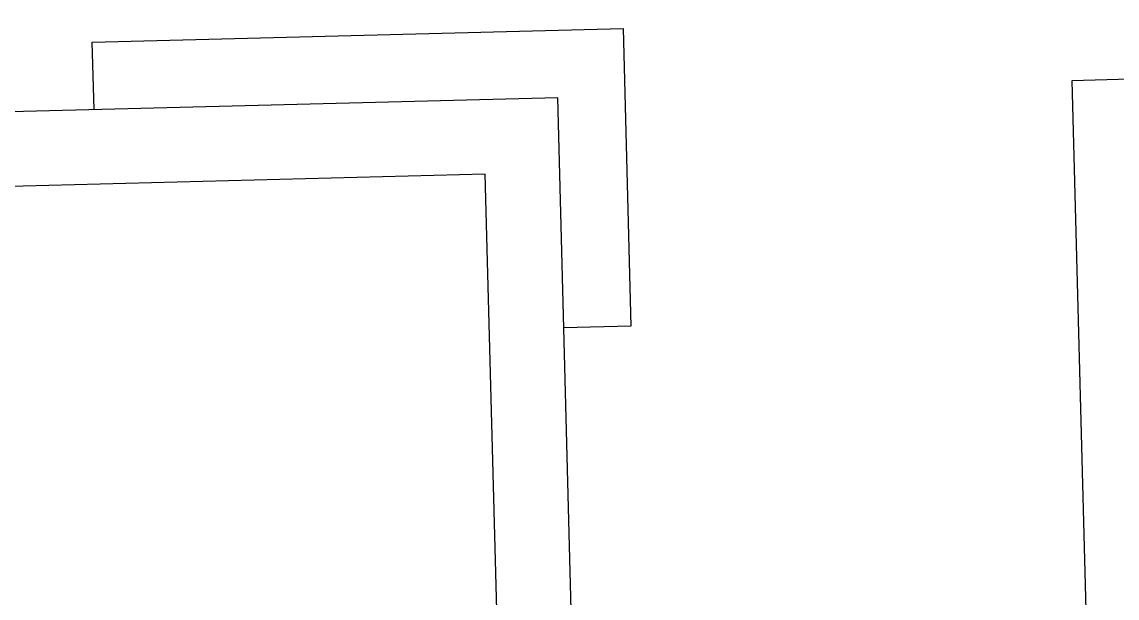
# Model space of a CAD drawing. Extents: x 302512 to 1034855, y -184136 to 410364.
# Drawn here: x 542883 to 548761, y -27567 to -24472 of the extents above; entities that cross this region are included whole.
import ezdxf

# ---------------------------------------------------------------- set-up
doc = ezdxf.new("R2010")
doc.units = 0
doc.header["$MEASUREMENT"] = 0
for name, color, linetype in [('WALL', 4, 'Continuous'), ('WZ', 2, 'Continuous'), ('环境', 8, 'Continuous')]:
    doc.layers.add(name, color=color, linetype=linetype)

# ---------------------------------------------------------------- blocks, each defined once
blk = doc.blocks.new('A$C1DC86410')
at = {"layer": 'WZ'}
for p, q in [((14100.23163580894, 14919.89505699277), (20940.23163580894, 14919.89505699277)), ((20940.23163580894, 14919.89505699277), (20940.23163580894, 9419.89505699277))]:
    blk.add_line(p, q, dxfattribs=at)
blk = doc.blocks.new('A$C7F351EC2')
at = {"layer": 'WZ'}
for p, q in [((23840.26016783714, 23801.46785659343), (2002.429964840412, 23232.76760366559)), ((23931.79722899199, 20305.8085211888), (23840.26016783714, 23801.46785659343)), ((23450.86651092768, 23391.19166234881), (2413.363655090332, 22843.33351508528)), ((23542.40507829189, 19895.47481187433), (23450.86651092768, 23391.19166234881))]:
    blk.add_line(p, q, dxfattribs=at)
blk.add_lwpolyline([(21351.040566504, 23739.06974756718), (21341.6074693203, 24099.30519430339), (24190.63084554672, 24173.90949698538), (24232.51396280527, 22574.45777702332), (23872.63732582331, 22565.03407563269)], dxfattribs=at)

msp = doc.modelspace()

# ---------------------------------------------------------------- hatches: boundary and pattern name
at = {"layer": '环境'}
h = msp.add_hatch(dxfattribs=at)
h.set_pattern_fill('ANGLE,_O', color=256, scale=3000)
h.set_pattern_definition([(0, (-609984.0939585507, -119640.7769003473), (0, 825.0000000000001), [600, -225]), (90, (-609984.0939585507, -119640.7769003473), (-825.0000000000001, 5.051501209517306e-14), [600, -225])])
edge = h.paths.add_edge_path()
edge.add_arc((456452.5202698254, -20483.03600952902), 5999.999999882882, 82.90610739022549, 136.7172286932041, ccw=False)
edge.add_arc((529230.5564035431, 564349.7677956127), 583343.7460008563, 262.9064421242585, 271.3139044814773)
edge.add_arc((556282.2267406606, -32330.84227312566), 19209.61674449953, 135.390996447, 143.8505578282533)
edge.add_arc((523139.7908070374, 498264.9605886798), 519563.4119421407, 267.02239156334633, 271.9446668256243, ccw=False)
edge.add_line((496150.7153754483, -20596.9948833962), (452084.6465785343, -16369.43911441136))
edge = h.paths.add_edge_path()
edge.add_arc((557649.2972619648, -28887.4074915247), 12195.37604413375, 122.3331244259789, 138.4177400750413, ccw=False)
edge.add_line((551126.7109780756, -18582.89076209709), (563157.0100887832, -18006.58508349324))
edge.add_arc((576761.7066860453, 6333.997658741195), 27884.61471376488, 240.7978392002225, 252.5319908396245)
edge.add_arc((-697884.8105419346, 47187662.48797935), 47224907.05095948, 271.5129119605803, 271.53649819632426, ccw=False)
edge.add_line((548957.8885803409, -20781.98179117788), (548527.1118179576, -20793.40171051768))
edge = h.paths.add_edge_path()
edge.add_line((626586.9758837472, -14296.28622386651), (626866.4842934804, -14065.55741847632))
edge.add_arc((622239.3367429655, -17885.17854441365), 5999.99999999521, 39.53901633858169, 100.4383675919696)
edge.add_arc((577050.392796655, 207323.149270234), 223698.033626444, 274.291430304433, 281.3702984552263, ccw=False)
edge.add_arc((576761.7066861086, 6333.997658622451), 27884.61471362988, 294.3952189639236, 307.6369724271134, ccw=False)
edge.add_arc((-3202813.969650181, 30587041.36929663), 30840004.67889177, 277.0611024603429, 277.11889753257)
edge.add_line((619149.7247513805, -15221.32666661206), (626586.9758837472, -14296.28622386654))
at = {"layer": '环境', "ltscale": 100}
h = msp.add_hatch(dxfattribs=at)
h.set_pattern_fill('HONEY', color=256, scale=3000, style=0)
h.set_pattern_definition([(0, (-609984.0939585507, -119640.7769003473), (562.5, 324.759525), [375, -750]), (120, (-609984.0939585507, -119640.7769003473), (-562.4999987709674, 324.7595271287468), [374.9999999999996, -749.9999999999992]), (59.99999999999999, (-609984.0939585507, -119640.7769003473), (1.229032667304786e-06, 649.5190521287468), [-750, 375])])
edge = h.paths.add_edge_path()
edge.add_arc((394105.6521317352, -16293.81311924907), 180621.7542370796, 327.83170792848136, 354.75461436961865, ccw=False)
edge.add_line((546999.7877829333, -112458.2628247042), (552209.5925395738, -115900.6930616726))
edge.add_arc((387448.2577159884, -14579.50140914298), 193422.5460765581, 328.4102579383606, 354.6584170572519)
edge.add_line((580030.8464914733, -32585.82894339506), (573971.0154771488, -32806.5104247267))
edge = h.paths.add_edge_path()
edge.add_arc((576614.9851533773, 8182.863560873782), 29734.81008803826, 266.7537576211218, 278.3957528109998)
edge.add_line((580956.5557332702, -21233.28329542791), (580552.8036330203, -27077.59078552711))
edge.add_line((580552.8036330203, -27077.59078552714), (574511.830094286, -27314.18893021712))
edge.add_line((574511.830094286, -27314.18893021706), (574931.1828429548, -21504.23364904415))

# ---------------------------------------------------------------- block references
at = {"layer": 'WALL'}
msp.add_blockref('A$C7F351EC2', (521919.1466323982, -48681.22252186434), dxfattribs=at)
at = {"layer": 'WALL', "xscale": -1, "rotation": 1.50000000030567}
msp.add_blockref('A$C1DC86410', (569842.2758233796, -39155.26596021699), dxfattribs=at)

doc.saveas('drawing.dxf')
